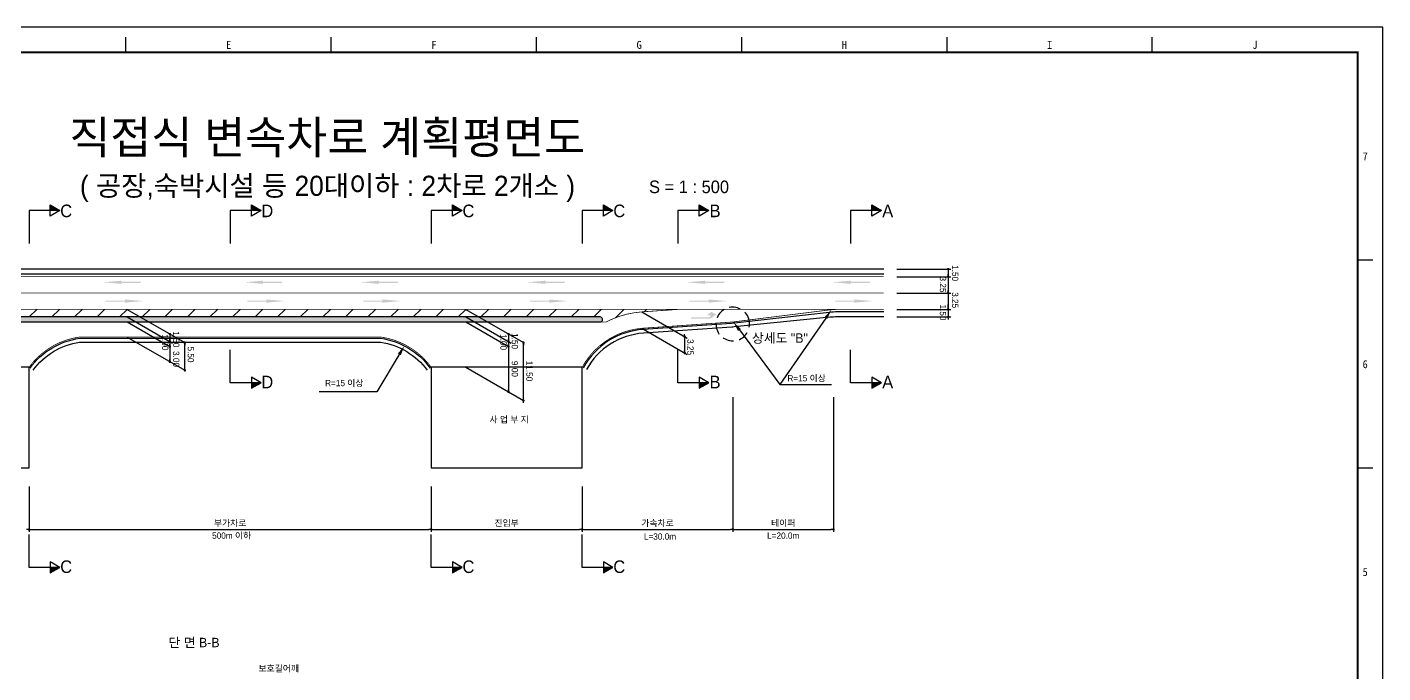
# Model space of a CAD drawing. Header units: millimetres. Extents: x 440 to 864, y 1 to 301.
# Drawn here: x 594.1 to 863.7, y 172.3 to 300.7 of the extents above; entities that cross this region are included whole.
import ezdxf
from ezdxf.enums import TextEntityAlignment as Align

# ---------------------------------------------------------------- set-up
doc = ezdxf.new("R2010")
doc.units = ezdxf.units.MM
doc.linetypes.add('HIDDEN', pattern=[9.525, 6.35, -3.175])
for name, color, linetype in [('CC-GSTR-0004', 4, 'Continuous'), ('CM-LANE-0030', 30, 'Continuous'), ('CZ-DIMT-0002', 7, 'Continuous'), ('CZ-LIN1-0007', 7, 'Continuous'), ('CZ-LIN2-0003', 3, 'Continuous'), ('CZ-LINE-0001', 7, 'Continuous'), ('CZ-TEXT-BOX0', 7, 'Continuous'), ('TITLE', 7, 'Continuous')]:
    doc.layers.add(name, color=color, linetype=linetype)
doc.styles.add('돋움', font='')
doc.styles.add('돋음체', font='')
doc.styles.get('돋움').set_extended_font_data('Dotum')
doc.styles.get('돋음체').set_extended_font_data('DotumChe')

# ---------------------------------------------------------------- blocks, each defined once
blk = doc.blocks.new('_Dot')
at = {"color": 0, "linetype": 'ByBlock', "lineweight": -2}
blk.add_line((-0.5, 0), (-1, 0), dxfattribs=at)
at = {"color": 0, "linetype": 'ByBlock', "const_width": 0.5}
blk.add_lwpolyline([(-0.25, 0, 1), (0.25, 0, 1)], format="xyb", close=True, dxfattribs=at)

msp = doc.modelspace()

# ---------------------------------------------------------------- hatches: boundary and pattern name
at = {"layer": 'CM-LANE-0030'}
h = msp.add_hatch(dxfattribs=at)
h.set_pattern_fill('ANSI31', color=256, style=0)
h.set_pattern_definition([(45, (-540.784, -420.7323), (-2.245064, 2.245064), [])])
h.paths.add_polyline_path([(708.04, 243.11, -0.768606), (708.29, 242.18, 0.001764), (708.18, 242.11), (709.22, 242.11, -0.102655), (716.36, 244.12), (723.51, 244.61), (554.53, 244.61, -0.092011), (560.71, 242.11), (561.61, 242.11, 0.002052), (561.48, 242.2, -0.737198), (561.76, 243.11)])
at = {"layer": 'CZ-LIN1-0007'}
for points in [[(612.82, 250.32), (612.82, 250.11), (616.64, 250.11), (616.64, 249.89), (612.82, 249.89), (612.82, 249.68), (609.17, 250)], [(640.94, 250.32), (640.94, 250.11), (644.76, 250.11), (644.76, 249.89), (640.94, 249.89), (640.94, 249.68), (637.29, 250)], [(664.01, 250.32), (664.01, 250.11), (667.84, 250.11), (667.84, 249.89), (664.01, 249.89), (664.01, 249.68), (660.36, 250)], [(697.18, 250.32), (697.18, 250.11), (701, 250.11), (701, 249.89), (697.18, 249.89), (697.18, 249.68), (693.53, 250)], [(728.9, 250.32), (728.9, 250.11), (732.73, 250.11), (732.73, 249.89), (728.9, 249.89), (728.9, 249.68), (725.25, 250)], [(757.88, 250.32), (757.88, 250.11), (761.7, 250.11), (761.7, 249.89), (757.88, 249.89), (757.88, 249.68), (754.22, 250)], [(613.55, 246.59), (613.55, 246.37), (609.73, 246.37), (609.73, 246.16), (613.55, 246.16), (613.55, 245.95), (617.2, 246.27)], [(641.67, 246.59), (641.67, 246.37), (637.85, 246.37), (637.85, 246.16), (641.67, 246.16), (641.67, 245.95), (645.32, 246.27)], [(664.74, 246.59), (664.74, 246.37), (660.92, 246.37), (660.92, 246.16), (664.74, 246.16), (664.74, 245.95), (668.4, 246.27)], [(697.91, 246.59), (697.91, 246.37), (694.09, 246.37), (694.09, 246.16), (697.91, 246.16), (697.91, 245.95), (701.56, 246.27)], [(729.64, 246.59), (729.64, 246.37), (725.81, 246.37), (725.81, 246.16), (729.64, 246.16), (729.64, 245.95), (733.29, 246.27)], [(758.61, 246.59), (758.61, 246.37), (754.78, 246.37), (754.78, 246.16), (758.61, 246.16), (758.61, 245.95), (762.26, 246.27)], [(729.71, 242.76, 0.267976), (730.74, 243.45), (731.37, 243.45), (730.2, 244.1), (729.25, 243.45), (729.95, 243.45, -0.504994), (729.64, 243.03), (726.17, 243.01), (726.17, 242.74)]]:
    msp.add_hatch(color=256, dxfattribs=at).paths.add_polyline_path(points)
at = {"layer": 'CZ-LIN2-0003'}
h = msp.add_hatch(dxfattribs=at)
h.set_pattern_fill('CROSS', color=256, scale=0.075, style=0)
h.set_pattern_definition([(0, (-540.78406, -420.7323), (0.47625, 0.47625), [0.238125, -0.714375]), (90, (-540.665, -420.85137), (-0.47625, 0.47625), [0.238125, -0.714375])])
h.paths.add_polyline_path([(708.18, 242.11, -0.001764), (708.29, 242.18, 0.768606), (708.04, 243.11), (561.76, 243.11, 0.737198), (561.48, 242.2, -0.002052), (561.61, 242.11)])
at = {"layer": 'CZ-LINE-0001'}
for points in [[(598.7, 265.38), (598.7, 264.28), (600.6, 264.28)], [(638.7, 265.38), (638.7, 264.28), (640.6, 264.28)], [(678.7, 265.38), (678.7, 264.28), (680.6, 264.28)], [(708.7, 265.38), (708.7, 264.28), (710.6, 264.28)], [(727.75, 265.38), (727.75, 264.28), (729.66, 264.28)], [(762.09, 265.38), (762.09, 264.28), (763.99, 264.28)], [(640.6, 230.04), (638.7, 230.04), (638.7, 228.94)], [(729.66, 230.04), (727.75, 230.04), (727.75, 228.94)], [(763.99, 230.04), (762.09, 230.04), (762.09, 228.94)], [(600.6, 193.31), (598.7, 193.31), (598.7, 192.22)], [(680.6, 193.31), (678.7, 193.31), (678.7, 192.22)], [(710.6, 193.31), (708.7, 193.31), (708.7, 192.22)]]:
    msp.add_hatch(color=256, dxfattribs=at).paths.add_polyline_path(points)

# ---------------------------------------------------------------- linework, layer by layer
at = {"color": 0, "linetype": 'ByBlock', "lineweight": -2}
for p, q in [((777.28, 252.36), (777.28, 252.11)), ((777.28, 251.36), (777.28, 251.61)), ((777.28, 250.86), (777.28, 250.61)), ((777.28, 248.11), (777.28, 248.36)), ((777.28, 247.61), (777.28, 247.36)), ((777.28, 244.86), (777.28, 245.11)), ((777.28, 244.86), (777.28, 245.11)), ((777.28, 242.86), (777.28, 242.61)), ((777.28, 242.86), (777.28, 242.61)), ((622.48, 239.46), (622.48, 239.21)), ((622.48, 238.46), (622.48, 238.71)), ((622.48, 237.96), (622.48, 237.71)), ((622.48, 237.46), (622.48, 237.71)), ((625.44, 237.75), (625.44, 237.5)), ((689.83, 239.46), (689.83, 239.21)), ((689.83, 238.46), (689.83, 238.71)), ((689.83, 237.96), (689.83, 237.71)), ((689.83, 237.46), (689.83, 237.71)), ((692.79, 237.75), (692.79, 237.5)), ((724.85, 239.46), (724.85, 239.71)), ((724.85, 238.96), (724.85, 238.71)), ((622.48, 234.46), (622.48, 234.71)), ((724.85, 236.21), (724.85, 236.46)), ((625.44, 232.75), (625.44, 233)), ((689.83, 228.46), (689.83, 228.71)), ((692.79, 226.75), (692.79, 227))]:
    msp.add_line(p, q, dxfattribs=at)
at = {"color": 0, "linetype": 'ByBlock', "const_width": 0.25}
for points in [[(777.28, 252.49, 1), (777.28, 252.74, 1)], [(777.28, 250.99, 1), (777.28, 251.24, 1)], [(777.28, 251.24, 1), (777.28, 250.99, 1)], [(777.28, 247.74, 1), (777.28, 247.99, 1)], [(777.28, 247.99, 1), (777.28, 247.74, 1)], [(777.28, 244.74, 1), (777.28, 244.49, 1)], [(777.28, 244.74, 1), (777.28, 244.49, 1)], [(777.28, 242.99, 1), (777.28, 243.24, 1)], [(777.28, 242.99, 1), (777.28, 243.24, 1)], [(622.48, 239.58, 1), (622.48, 239.83, 1)], [(622.48, 238.08, 1), (622.48, 238.33, 1)], [(622.48, 238.33, 1), (622.48, 238.08, 1)], [(622.48, 237.33, 1), (622.48, 237.08, 1)], [(625.44, 237.87, 1), (625.44, 238.12, 1)], [(689.83, 239.58, 1), (689.83, 239.83, 1)], [(689.83, 238.33, 1), (689.83, 238.08, 1)], [(689.83, 238.08, 1), (689.83, 238.33, 1)], [(689.83, 237.33, 1), (689.83, 237.08, 1)], [(692.79, 237.87, 1), (692.79, 238.12, 1)], [(724.85, 239.34, 1), (724.85, 239.09, 1)], [(724.85, 239.09, 1), (724.85, 239.34, 1)], [(724.85, 236.09, 1), (724.85, 235.84, 1)], [(622.48, 234.33, 1), (622.48, 234.08, 1)], [(625.44, 232.62, 1), (625.44, 232.37, 1)], [(689.83, 228.33, 1), (689.83, 228.08, 1)], [(692.79, 226.62, 1), (692.79, 226.37, 1)]]:
    msp.add_lwpolyline(points, format="xyb", close=True, dxfattribs=at)
at = {"layer": 'CC-GSTR-0004'}
for points in [[(764.46, 252.61), (529.46, 252.61)], [(764.46, 251.61), (529.46, 251.61)]]:
    msp.add_lwpolyline(points, dxfattribs=at)
for points in [[(764.46, 244.11), (755.3, 244.11, 0.028022), (753.62, 244.02), (753.62, 244.02), (734.78, 241.9), (734.78, 241.9, -0.010735), (734.14, 241.84), (734.14, 241.84), (716.6, 240.63, 0.255576), (704.68, 232.99)], [(764.46, 243.11), (755.21, 243.11, 0.024952), (753.71, 243.04), (734.69, 241.13, -0.007667), (734.23, 241.09), (716.65, 239.88, 0.255576), (705.34, 232.63)], [(594.66, 232.96, -0.202063), (604.48, 238.86), (664.44, 238.86, -0.202063), (674.26, 232.96, -0.202063)], [(595.27, 232.52, -0.201084), (604.53, 238.11), (664.38, 238.11, -0.201084), (673.65, 232.52, -0.201084)]]:
    msp.add_lwpolyline(points, format="xyb", dxfattribs=at)
at = {"layer": 'CM-LANE-0030', "const_width": 0.15}
msp.add_lwpolyline([(764.46, 247.86), (529.46, 247.86)], dxfattribs=at)
msp.add_lwpolyline([(554.53, 244.61), (723.51, 244.61), (716.36, 244.12, 0.102655), (709.22, 242.11), (560.71, 242.11, 0.092011)], format="xyb", close=True, dxfattribs=at)
at = {"layer": 'CZ-LIN1-0007', "const_width": 0.15}
msp.add_lwpolyline([(764.46, 251.11), (529.46, 251.11)], dxfattribs=at)
for points in [[(764.46, 244.61), (755.39, 244.61, 0.031099), (753.53, 244.5), (753.53, 244.5), (734.87, 242.16), (734.87, 242.16, -0.01381), (734.04, 242.08), (716.58, 240.87), (716.58, 240.87, 0.255576), (704.46, 233.11)], [(594.46, 233.11, -0.202373), (604.46, 239.11), (664.46, 239.11, -0.202373), (674.46, 233.11)]]:
    msp.add_lwpolyline(points, format="xyb", dxfattribs=at)
at = {"layer": 'CZ-LIN1-0007', "linetype": 'HIDDEN', "const_width": 0.15}
msp.add_lwpolyline([(723.51, 244.61), (755.39, 244.61)], dxfattribs=at)
at = {"layer": 'CZ-LIN2-0003'}
msp.add_lwpolyline([(561.48, 242.2, -0.002052), (561.61, 242.11), (708.18, 242.11, -0.001764), (708.29, 242.18, 0.768606), (708.04, 243.11), (561.76, 243.11, 0.737198)], format="xyb", close=True, dxfattribs=at)
for points in [[(594.46, 233.11), (564.46, 233.11), (564.46, 213.11), (594.46, 213.11)], [(704.46, 233.11), (674.46, 233.11), (674.46, 213.11), (704.46, 213.11)]]:
    msp.add_lwpolyline(points, close=True, dxfattribs=at)
at = {"layer": 'CZ-LINE-0001'}
for p, q in [((600.6, 264.28), (594.46, 264.28)), ((594.46, 264.28), (594.46, 257.74)), ((598.7, 263.18), (598.7, 265.38)), ((598.7, 265.38), (600.6, 264.28)), ((600.6, 264.28), (598.7, 263.18)), ((640.6, 264.28), (634.46, 264.28)), ((634.46, 264.28), (634.46, 257.74)), ((638.7, 263.18), (638.7, 265.38)), ((638.7, 265.38), (640.6, 264.28)), ((640.6, 264.28), (638.7, 263.18)), ((680.6, 264.28), (674.46, 264.28)), ((674.46, 264.28), (674.46, 257.74)), ((678.7, 263.18), (678.7, 265.38)), ((678.7, 265.38), (680.6, 264.28)), ((680.6, 264.28), (678.7, 263.18)), ((710.6, 264.28), (704.46, 264.28)), ((704.46, 264.28), (704.46, 257.74)), ((708.7, 263.18), (708.7, 265.38)), ((708.7, 265.38), (710.6, 264.28)), ((710.6, 264.28), (708.7, 263.18)), ((729.66, 264.28), (723.51, 264.28)), ((723.51, 264.28), (723.51, 257.74)), ((727.75, 263.18), (727.75, 265.38)), ((727.75, 265.38), (729.66, 264.28)), ((729.66, 264.28), (727.75, 263.18)), ((763.99, 264.28), (757.85, 264.28)), ((757.85, 264.28), (757.85, 257.74)), ((762.09, 263.18), (762.09, 265.38)), ((762.09, 265.38), (763.99, 264.28)), ((763.99, 264.28), (762.09, 263.18)), ((767.06, 252.61), (777.78, 252.61)), ((767.06, 251.11), (777.78, 251.11)), ((767.06, 251.11), (777.78, 251.11)), ((777.28, 252.11), (777.28, 243.11)), ((767.06, 247.86), (777.78, 247.86)), ((777.28, 245.11), (777.28, 245.61)), ((613.98, 244.61), (625.44, 238)), ((613.98, 243.11), (622.98, 237.92)), ((613.98, 243.11), (622.98, 237.92)), ((681.34, 244.61), (692.79, 238)), ((681.34, 243.11), (690.33, 237.92)), ((681.34, 243.11), (690.33, 237.92)), ((716.36, 244.12), (725.35, 238.92)), ((767.06, 244.61), (777.78, 244.61)), ((767.06, 244.61), (777.78, 244.61)), ((767.06, 243.11), (777.78, 243.11)), ((767.06, 243.11), (777.78, 243.11)), ((613.98, 242.11), (622.48, 237.21)), ((681.34, 242.11), (689.83, 237.21)), ((716.36, 240.87), (725.35, 235.67)), ((613.98, 239.11), (625.44, 232.5)), ((622.48, 239.71), (622.48, 234.21)), ((625.44, 232.5), (625.44, 238)), ((689.83, 239.21), (689.83, 228.21)), ((692.79, 226.01), (692.79, 238)), ((724.85, 238.71), (724.85, 235.71)), ((634.46, 230.04), (634.46, 236.58)), ((723.51, 230.04), (723.51, 236.58)), ((757.85, 230.04), (757.85, 236.58)), ((681.34, 233.11), (692.79, 226.5)), ((640.6, 230.04), (634.46, 230.04)), ((640.6, 230.04), (638.7, 231.14)), ((638.7, 231.14), (638.7, 228.94)), ((638.7, 228.94), (640.6, 230.04)), ((729.66, 230.04), (723.51, 230.04)), ((729.66, 230.04), (727.75, 231.14)), ((727.75, 231.14), (727.75, 228.94)), ((727.75, 228.94), (729.66, 230.04)), ((743.78, 229.67), (754.04, 229.67)), ((763.99, 230.04), (757.85, 230.04)), ((763.99, 230.04), (762.09, 231.14)), ((762.09, 231.14), (762.09, 228.94)), ((762.09, 228.94), (763.99, 230.04)), ((734.46, 227.14), (734.46, 200.36)), ((734.46, 227.14), (734.46, 200.36)), ((754.46, 227.14), (754.46, 200.36)), ((594.46, 209.41), (594.46, 200.36)), ((594.46, 209.41), (594.46, 200.36)), ((674.46, 209.41), (674.46, 200.36)), ((674.46, 209.41), (674.46, 200.36)), ((704.46, 209.41), (704.46, 200.36)), ((704.46, 209.41), (704.46, 200.36)), ((594.46, 193.31), (594.46, 199.86)), ((594.96, 200.86), (673.96, 200.86)), ((674.46, 193.31), (674.46, 199.86)), ((674.96, 200.86), (703.96, 200.86)), ((704.46, 193.31), (704.46, 199.86)), ((704.96, 200.86), (733.96, 200.86)), ((734.96, 200.86), (753.96, 200.86)), ((600.6, 193.31), (598.7, 194.41)), ((598.7, 194.41), (598.7, 192.22)), ((680.6, 193.31), (678.7, 194.41)), ((678.7, 194.41), (678.7, 192.22)), ((710.6, 193.31), (708.7, 194.41)), ((708.7, 194.41), (708.7, 192.22)), ((600.6, 193.31), (594.46, 193.31)), ((598.7, 192.22), (600.6, 193.31)), ((680.6, 193.31), (674.46, 193.31)), ((678.7, 192.22), (680.6, 193.31)), ((710.6, 193.31), (704.46, 193.31)), ((708.7, 192.22), (710.6, 193.31))]:
    msp.add_line(p, q, dxfattribs=at)
at = {"layer": 'CZ-LINE-0001', "linetype": 'HIDDEN', "ltscale": 0.35}
msp.add_line((737.74, 242.1), (737.74, 242.1), dxfattribs=at)
at = {"layer": 'CZ-LINE-0001'}
for points in [[(752.91, 242.89), (743.78, 229.67)], [(735.75, 240.52), (743.78, 229.67)], [(668.11, 235.66), (663.65, 228.2), (652.17, 228.2)]]:
    msp.add_lwpolyline(points, dxfattribs=at)
at = {"layer": 'CZ-LINE-0001', "linetype": 'HIDDEN', "ltscale": 0.35}
msp.add_arc((734.42, 241.71), 3.35, 6.7667, 6.749, dxfattribs=at)
at = {"layer": 'CZ-LINE-0001'}
for points in [[(752.64, 243.08), (754.05, 244.54), (753.19, 242.7)], [(735.48, 240.32), (734.56, 242.12), (736.02, 240.72)], [(667.82, 235.84), (669.13, 237.38), (668.4, 235.49)]]:
    msp.add_solid(points, dxfattribs=at)
at = {"layer": 'TITLE', "color": 7, "linetype": 'Continuous'}
for p, q in [((613.74, 295.7), (613.74, 298.72)), ((654.56, 295.7), (654.56, 298.72)), ((695.39, 295.7), (695.39, 298.72)), ((736.21, 295.7), (736.21, 298.72)), ((777.04, 295.7), (777.04, 298.72)), ((817.86, 295.7), (817.86, 298.72)), ((861.71, 254.37), (858.69, 254.37)), ((861.71, 213.04), (858.69, 213.04))]:
    msp.add_line(p, q, dxfattribs=at)
at = {"layer": 'TITLE'}
msp.add_lwpolyline([(440.36, 1.36), (863.72, 1.36), (863.72, 300.74), (440.36, 300.74)], close=True, dxfattribs=at)
at = {"layer": 'TITLE', "linetype": 'Continuous', "const_width": 0.403}
msp.add_lwpolyline([(450.44, 6.4), (450.44, 295.7), (858.69, 295.7), (858.69, 6.4)], close=True, dxfattribs=at)

# ---------------------------------------------------------------- block references
at = {"layer": 'CZ-LINE-0001', "xscale": 0.5, "yscale": 0.5, "zscale": 0.5}
for p in [(594.46, 200.86), (674.46, 200.86), (704.46, 200.86), (734.46, 200.86), (754.46, 200.86)]:
    msp.add_blockref('_Dot', p, dxfattribs=at)
at = {"layer": 'CZ-LINE-0001', "xscale": 0.5, "yscale": 0.5, "zscale": 0.5, "rotation": 180}
for p in [(594.46, 200.86), (674.46, 200.86), (704.46, 200.86), (734.46, 200.86)]:
    msp.add_blockref('_Dot', p, dxfattribs=at)

# ---------------------------------------------------------------- texts
at = {"layer": 'CZ-DIMT-0002', "style": '돋움'}
for s, height, p in [('C', 2.5, (601.85, 264.2)), ('D', 2.5, (641.85, 264.2)), ('C', 2.5, (681.85, 264.2)), ('C', 2.5, (711.85, 264.2)), ('B', 2.5, (730.91, 264.2)), ('A', 2.5, (765.24, 264.2)), ('상세도 "B"', 1.875, (743.8, 238.91)), ('D', 2.5, (641.85, 230.17)), ('R=15 이상', 1.25, (657.16, 229.97)), ('B', 2.5, (730.91, 230.17)), ('R=15 이상', 1.25, (749.11, 230.92)), ('A', 2.5, (765.24, 230.17)), ('사 업 부 지', 1.25, (689.95, 222.7)), ('500m 이하', 1.25, (634.76, 199.63)), ('L=30.0m', 1.25, (719.95, 199.45)), ('L=20.0m', 1.25, (744.46, 199.63)), ('C', 2.5, (601.85, 193.45)), ('C', 2.5, (681.85, 193.45)), ('C', 2.5, (711.85, 193.45))]:
    msp.add_text(s, height=height, dxfattribs=at).set_placement(p, align=Align.MIDDLE_CENTER)
for s, p in [('3.25', (775.61, 251.15)), ('1.50', (778.04, 253.42)), ('1.50', (775.61, 245.59)), ('3.25', (778.04, 248.04))]:
    msp.add_text(s, height=1.25, rotation=270, dxfattribs=at).set_placement(p)
at = {"layer": 'CZ-DIMT-0002', "char_height": 1.25, "attachment_point": 5, "rotation": 270, "style": '돋움'}
for s, insert in [('1.50', (623.73, 238.66)), ('1.00', (621.52, 238.06)), ('1.00', (688.82, 238.1)), ('1.50', (691.08, 238.32)), ('3.25', (726.01, 237.11)), ('3.00', (623.73, 234.74)), ('5.50', (626.62, 235.64)), ('9.00', (691.08, 232.78)), ('11.50', (693.97, 232.36))]:
    msp.add_mtext(s, dxfattribs=dict(at, insert=insert))
at = {"layer": 'CZ-LINE-0001', "char_height": 1.25, "attachment_point": 5, "style": '돋움'}
for s, insert in [('\\A1;부가차로', (634.46, 202.06)), ('\\A1;진입부', (689.46, 202.06)), ('\\A1;가속차로', (719.46, 202.06)), ('\\A1;테이퍼', (744.46, 202.06)), ('\\A1;보호길어깨', (644.13, 173.15))]:
    msp.add_mtext(s, dxfattribs=dict(at, insert=insert))
at = {"layer": 'CZ-TEXT-BOX0', "style": '돋움'}
msp.add_text('단 면 B-B', height=1.875, dxfattribs=at).set_placement((627.28, 178.37), align=Align.MIDDLE_CENTER)
at = {"layer": 'TITLE', "color": 3, "linetype": 'Continuous', "style": '돋음체'}
for s, p in [('E', (634.15, 297.21)), ('F', (674.98, 297.21)), ('G', (715.8, 297.21)), ('H', (756.63, 297.21)), ('I', (797.45, 297.21)), ('J', (838.27, 297.21)), ('7', (860.2, 275.04)), ('6', (860.2, 233.71)), ('5', (860.2, 192.38))]:
    msp.add_text(s, height=1.59, dxfattribs=at).set_placement(p, align=Align.MIDDLE)
at = {"layer": 'TITLE', "style": '돋움'}
for s, height, p in [('직접식 변속차로 계획평면도', 6.5, (653.78, 278.82)), ('( 공장,숙박시설 등 20대이하 : 2차로 2개소 )', 4, (653.82, 269.19))]:
    msp.add_text(s, height=height, dxfattribs=at).set_placement(p, align=Align.MIDDLE_CENTER)
msp.add_text('S = 1 : 500', height=2.5, dxfattribs=at).set_placement((717.77, 268.98), align=Align.MIDDLE_LEFT)

doc.saveas('drawing.dxf')
